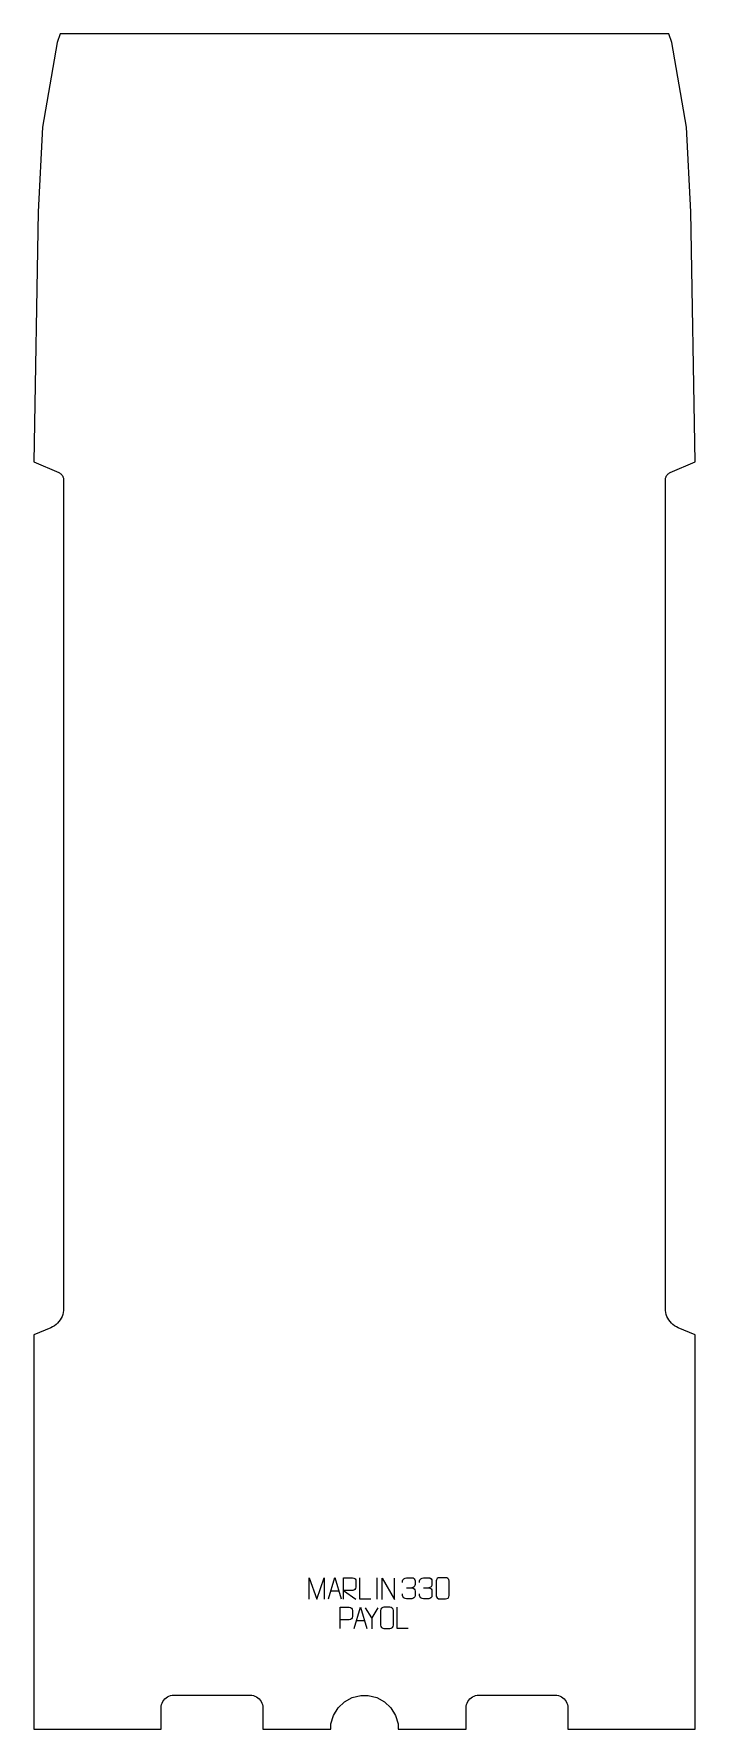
# Model space of a CAD drawing. Header units: millimetres. Extents: x -390 to 390, y -1245 to 755.
import ezdxf

# ---------------------------------------------------------------- set-up
doc = ezdxf.new("R2010")
doc.units = ezdxf.units.MM
doc.header["$MEASUREMENT"] = 0
doc.layers.add('layer 1', color=7, linetype='Continuous')

msp = doc.modelspace()

# ---------------------------------------------------------------- linework, layer by layer
at = {"layer": 'layer 1', "color": 242, "lineweight": 9}
msp.add_open_spline([(389.9996, -780.0004), (389.9996, -780.0004), (389.9996, -1244.9995), (389.9996, -1244.9995), (389.9996, -1244.9995), (389.9996, -1244.9995), (240.0003, -1244.9995), (240.0003, -1244.9995), (240.0003, -1244.9995), (240.0003, -1244.9995), (240.0003, -1220.0001), (240.0003, -1220.0001), (240.0003, -1220.0001), (240.0003, -1220.0001), (239.8714, -1218.0421), (239.8714, -1218.0421), (239.8714, -1218.0421), (239.8714, -1218.0421), (239.4885, -1216.1181), (239.4885, -1216.1181), (239.4885, -1216.1181), (239.4885, -1216.1181), (238.8588, -1214.2599), (238.8588, -1214.2599), (238.8588, -1214.2599), (238.8588, -1214.2599), (237.9902, -1212.5001), (237.9902, -1212.5001), (237.9902, -1212.5001), (237.9902, -1212.5001), (236.9001, -1210.8686), (236.9001, -1210.8686), (236.9001, -1210.8686), (236.9001, -1210.8686), (235.6066, -1209.393), (235.6066, -1209.393), (235.6066, -1209.393), (235.6066, -1209.393), (234.131, -1208.0998), (234.131, -1208.0998), (234.131, -1208.0998), (234.131, -1208.0998), (232.5005, -1207.0094), (232.5005, -1207.0094), (232.5005, -1207.0094), (232.5005, -1207.0094), (230.74, -1206.1418), (230.74, -1206.1418), (230.74, -1206.1418), (230.74, -1206.1418), (228.8825, -1205.5113), (228.8825, -1205.5113), (228.8825, -1205.5113), (228.8825, -1205.5113), (226.9575, -1205.1284), (226.9575, -1205.1284), (226.9575, -1205.1284), (226.9575, -1205.1284), (224.9998, -1205.0003), (224.9998, -1205.0003), (224.9998, -1205.0003), (224.9998, -1205.0003), (135.0003, -1205.0003), (135.0003, -1205.0003), (135.0003, -1205.0003), (135.0003, -1205.0003), (133.0426, -1205.1284), (133.0426, -1205.1284), (133.0426, -1205.1284), (133.0426, -1205.1284), (131.1177, -1205.5113), (131.1177, -1205.5113), (131.1177, -1205.5113), (131.1177, -1205.5113), (129.2601, -1206.1418), (129.2601, -1206.1418), (129.2601, -1206.1418), (129.2601, -1206.1418), (127.5006, -1207.0094), (127.5006, -1207.0094), (127.5006, -1207.0094), (127.5006, -1207.0094), (125.8682, -1208.0998), (125.8682, -1208.0998), (125.8682, -1208.0998), (125.8682, -1208.0998), (124.3935, -1209.393), (124.3935, -1209.393), (124.3935, -1209.393), (124.3935, -1209.393), (123.1, -1210.8686), (123.1, -1210.8686), (123.1, -1210.8686), (123.1, -1210.8686), (122.0099, -1212.5001), (122.0099, -1212.5001), (122.0099, -1212.5001), (122.0099, -1212.5001), (121.1423, -1214.2599), (121.1423, -1214.2599), (121.1423, -1214.2599), (121.1423, -1214.2599), (120.5106, -1216.1181), (120.5106, -1216.1181), (120.5106, -1216.1181), (120.5106, -1216.1181), (120.1287, -1218.0421), (120.1287, -1218.0421), (120.1287, -1218.0421), (120.1287, -1218.0421), (119.9996, -1220.0001), (119.9996, -1220.0001), (119.9996, -1220.0001), (119.9996, -1220.0001), (119.9996, -1244.9995), (119.9996, -1244.9995), (119.9996, -1244.9995), (119.9996, -1244.9995), (39.6655, -1244.9995), (39.6655, -1244.9995), (39.6655, -1244.9995), (39.6655, -1244.9995), (39.5431, -1238.9735), (39.5431, -1238.9735), (39.5431, -1238.9735), (39.5431, -1238.9735), (36.6359, -1228.9443), (36.6359, -1228.9443), (36.6359, -1228.9443), (36.6359, -1228.9443), (31.2322, -1220.0094), (31.2322, -1220.0094), (31.2322, -1220.0094), (31.2322, -1220.0094), (23.7002, -1212.7776), (23.7002, -1212.7776), (23.7002, -1212.7776), (23.7002, -1212.7776), (14.5528, -1207.7412), (14.5528, -1207.7412), (14.5528, -1207.7412), (14.5528, -1207.7412), (4.4139, -1205.2439), (4.4139, -1205.2439), (4.4139, -1205.2439), (4.4139, -1205.2439), (0, -1205.3342), (0, -1205.3342), (0, -1205.3342), (0, -1205.3342), (-4.4139, -1205.2439), (-4.4139, -1205.2439), (-4.4139, -1205.2439), (-4.4139, -1205.2439), (-14.5528, -1207.7412), (-14.5528, -1207.7412), (-14.5528, -1207.7412), (-14.5528, -1207.7412), (-23.7002, -1212.7776), (-23.7002, -1212.7776), (-23.7002, -1212.7776), (-23.7002, -1212.7776), (-31.2322, -1220.0094), (-31.2322, -1220.0094), (-31.2322, -1220.0094), (-31.2322, -1220.0094), (-36.6359, -1228.9443), (-36.6359, -1228.9443), (-36.6359, -1228.9443), (-36.6359, -1228.9443), (-39.5431, -1238.9735), (-39.5431, -1238.9735), (-39.5431, -1238.9735), (-39.5431, -1238.9735), (-39.6655, -1244.9995), (-39.6655, -1244.9995), (-39.6655, -1244.9995), (-39.6655, -1244.9995), (-119.9996, -1244.9995), (-119.9996, -1244.9995), (-119.9996, -1244.9995), (-119.9996, -1244.9995), (-119.9996, -1220.0001), (-119.9996, -1220.0001), (-119.9996, -1220.0001), (-119.9996, -1220.0001), (-120.1287, -1218.0421), (-120.1287, -1218.0421), (-120.1287, -1218.0421), (-120.1287, -1218.0421), (-120.5106, -1216.1181), (-120.5106, -1216.1181), (-120.5106, -1216.1181), (-120.5106, -1216.1181), (-121.1423, -1214.2599), (-121.1423, -1214.2599), (-121.1423, -1214.2599), (-121.1423, -1214.2599), (-122.0099, -1212.5001), (-122.0099, -1212.5001), (-122.0099, -1212.5001), (-122.0099, -1212.5001), (-123.1, -1210.8686), (-123.1, -1210.8686), (-123.1, -1210.8686), (-123.1, -1210.8686), (-124.3935, -1209.393), (-124.3935, -1209.393), (-124.3935, -1209.393), (-124.3935, -1209.393), (-125.8682, -1208.0998), (-125.8682, -1208.0998), (-125.8682, -1208.0998), (-125.8682, -1208.0998), (-127.5006, -1207.0094), (-127.5006, -1207.0094), (-127.5006, -1207.0094), (-127.5006, -1207.0094), (-129.2601, -1206.1418), (-129.2601, -1206.1418), (-129.2601, -1206.1418), (-129.2601, -1206.1418), (-131.1177, -1205.5113), (-131.1177, -1205.5113), (-131.1177, -1205.5113), (-131.1177, -1205.5113), (-133.0426, -1205.1284), (-133.0426, -1205.1284), (-133.0426, -1205.1284), (-133.0426, -1205.1284), (-135.0003, -1205.0003), (-135.0003, -1205.0003), (-135.0003, -1205.0003), (-135.0003, -1205.0003), (-145.0003, -1205.0003), (-145.0003, -1205.0003), (-145.0003, -1205.0003), (-145.0003, -1205.0003), (-224.9998, -1205.0003), (-224.9998, -1205.0003), (-224.9998, -1205.0003), (-224.9998, -1205.0003), (-226.9575, -1205.1284), (-226.9575, -1205.1284), (-226.9575, -1205.1284), (-226.9575, -1205.1284), (-228.8825, -1205.5113), (-228.8825, -1205.5113), (-228.8825, -1205.5113), (-228.8825, -1205.5113), (-230.74, -1206.1418), (-230.74, -1206.1418), (-230.74, -1206.1418), (-230.74, -1206.1418), (-232.5005, -1207.0094), (-232.5005, -1207.0094), (-232.5005, -1207.0094), (-232.5005, -1207.0094), (-234.131, -1208.0998), (-234.131, -1208.0998), (-234.131, -1208.0998), (-234.131, -1208.0998), (-235.6066, -1209.393), (-235.6066, -1209.393), (-235.6066, -1209.393), (-235.6066, -1209.393), (-236.9001, -1210.8686), (-236.9001, -1210.8686), (-236.9001, -1210.8686), (-236.9001, -1210.8686), (-237.9902, -1212.5001), (-237.9902, -1212.5001), (-237.9902, -1212.5001), (-237.9902, -1212.5001), (-238.8588, -1214.2599), (-238.8588, -1214.2599), (-238.8588, -1214.2599), (-238.8588, -1214.2599), (-239.4885, -1216.1181), (-239.4885, -1216.1181), (-239.4885, -1216.1181), (-239.4885, -1216.1181), (-239.8714, -1218.0421), (-239.8714, -1218.0421), (-239.8714, -1218.0421), (-239.8714, -1218.0421), (-240.0003, -1220.0001), (-240.0003, -1220.0001), (-240.0003, -1220.0001), (-240.0003, -1220.0001), (-240.0003, -1244.9995), (-240.0003, -1244.9995), (-240.0003, -1244.9995), (-240.0003, -1244.9995), (-389.9996, -1244.9995), (-389.9996, -1244.9995), (-389.9996, -1244.9995), (-389.9996, -1244.9995), (-389.9996, -780.0004), (-389.9996, -780.0004), (-389.9996, -780.0004), (-389.9996, -780.0004), (-370.0699, -771.4584), (-370.0699, -771.4584), (-370.0699, -771.4584), (-370.0699, -771.4584), (-367.8988, -770.401), (-367.8988, -770.401), (-367.8988, -770.401), (-367.8988, -770.401), (-365.8414, -769.1372), (-365.8414, -769.1372), (-365.8414, -769.1372), (-365.8414, -769.1372), (-363.9158, -767.6802), (-363.9158, -767.6802), (-363.9158, -767.6802), (-363.9158, -767.6802), (-362.14, -766.0428), (-362.14, -766.0428), (-362.14, -766.0428), (-362.14, -766.0428), (-360.5322, -764.2409), (-360.5322, -764.2409), (-360.5322, -764.2409), (-360.5322, -764.2409), (-359.1063, -762.2925), (-359.1063, -762.2925), (-359.1063, -762.2925), (-359.1063, -762.2925), (-357.8761, -760.2141), (-357.8761, -760.2141), (-357.8761, -760.2141), (-357.8761, -760.2141), (-356.8544, -758.026), (-356.8544, -758.026), (-356.8544, -758.026), (-356.8544, -758.026), (-356.0491, -755.7495), (-356.0491, -755.7495), (-356.0491, -755.7495), (-356.0491, -755.7495), (-355.4681, -753.4056), (-355.4681, -753.4056), (-355.4681, -753.4056), (-355.4681, -753.4056), (-355.1173, -751.016), (-355.1173, -751.016), (-355.1173, -751.016), (-355.1173, -751.016), (-355.0002, -748.6047), (-355.0002, -748.6047), (-355.0002, -748.6047), (-355.0002, -748.6047), (-355.0002, 228.9115), (-355.0002, 228.9115), (-355.0002, 228.9115), (-355.0002, 228.9115), (-355.0432, 229.8071), (-355.0432, 229.8071), (-355.0432, 229.8071), (-355.0432, 229.8071), (-355.1739, 230.6947), (-355.1739, 230.6947), (-355.1739, 230.6947), (-355.1739, 230.6947), (-355.3897, 231.5649), (-355.3897, 231.5649), (-355.3897, 231.5649), (-355.3897, 231.5649), (-355.6882, 232.4098), (-355.6882, 232.4098), (-355.6882, 232.4098), (-355.6882, 232.4098), (-356.0685, 233.2227), (-356.0685, 233.2227), (-356.0685, 233.2227), (-356.0685, 233.2227), (-356.5245, 233.9939), (-356.5245, 233.9939), (-356.5245, 233.9939), (-356.5245, 233.9939), (-357.0542, 234.7184), (-357.0542, 234.7184), (-357.0542, 234.7184), (-357.0542, 234.7184), (-357.651, 235.3869), (-357.651, 235.3869), (-357.651, 235.3869), (-357.651, 235.3869), (-358.3104, 235.9949), (-358.3104, 235.9949), (-358.3104, 235.9949), (-358.3104, 235.9949), (-359.0255, 236.5362), (-359.0255, 236.5362), (-359.0255, 236.5362), (-359.0255, 236.5362), (-359.7901, 237.0049), (-359.7901, 237.0049), (-359.7901, 237.0049), (-359.7901, 237.0049), (-360.5962, 237.3979), (-360.5962, 237.3979), (-360.5962, 237.3979), (-360.5962, 237.3979), (-389.9996, 249.9996), (-389.9996, 249.9996), (-389.9996, 249.9996), (-389.9996, 249.9996), (-384.9996, 545), (-384.9996, 545), (-384.9996, 545), (-384.9996, 545), (-379.9998, 645.0001), (-379.9998, 645.0001), (-379.9998, 645.0001), (-379.9998, 645.0001), (-362.5001, 745.0001), (-362.5001, 745.0001), (-362.5001, 745.0001), (-362.5001, 745.0001), (-358.9655, 755), (-358.9655, 755), (-358.9655, 755), (-358.9655, 755), (358.9655, 755), (358.9655, 755), (358.9655, 755), (358.9655, 755), (362.5001, 745.0001), (362.5001, 745.0001), (362.5001, 745.0001), (362.5001, 745.0001), (379.9998, 645.0001), (379.9998, 645.0001), (379.9998, 645.0001), (379.9998, 645.0001), (384.9996, 545), (384.9996, 545), (384.9996, 545), (384.9996, 545), (389.9996, 249.9996), (389.9996, 249.9996), (389.9996, 249.9996), (389.9996, 249.9996), (360.5962, 237.3979), (360.5962, 237.3979), (360.5962, 237.3979), (360.5962, 237.3979), (359.7901, 237.0049), (359.7901, 237.0049), (359.7901, 237.0049), (359.7901, 237.0049), (359.0255, 236.5362), (359.0255, 236.5362), (359.0255, 236.5362), (359.0255, 236.5362), (358.3104, 235.9949), (358.3104, 235.9949), (358.3104, 235.9949), (358.3104, 235.9949), (357.651, 235.3869), (357.651, 235.3869), (357.651, 235.3869), (357.651, 235.3869), (357.0542, 234.7184), (357.0542, 234.7184), (357.0542, 234.7184), (357.0542, 234.7184), (356.5245, 233.9939), (356.5245, 233.9939), (356.5245, 233.9939), (356.5245, 233.9939), (356.0685, 233.2227), (356.0685, 233.2227), (356.0685, 233.2227), (356.0685, 233.2227), (355.6882, 232.4098), (355.6882, 232.4098), (355.6882, 232.4098), (355.6882, 232.4098), (355.3897, 231.5649), (355.3897, 231.5649), (355.3897, 231.5649), (355.3897, 231.5649), (355.1739, 230.6947), (355.1739, 230.6947), (355.1739, 230.6947), (355.1739, 230.6947), (355.0432, 229.8071), (355.0432, 229.8071), (355.0432, 229.8071), (355.0432, 229.8071), (355.0002, 228.9115), (355.0002, 228.9115), (355.0002, 228.9115), (355.0002, 228.9115), (355.0002, -748.6047), (355.0002, -748.6047), (355.0002, -748.6047), (355.0002, -748.6047), (355.1173, -751.016), (355.1173, -751.016), (355.1173, -751.016), (355.1173, -751.016), (355.4681, -753.4056), (355.4681, -753.4056), (355.4681, -753.4056), (355.4681, -753.4056), (356.0491, -755.7495), (356.0491, -755.7495), (356.0491, -755.7495), (356.0491, -755.7495), (356.8544, -758.026), (356.8544, -758.026), (356.8544, -758.026), (356.8544, -758.026), (357.8761, -760.2141), (357.8761, -760.2141), (357.8761, -760.2141), (357.8761, -760.2141), (359.1063, -762.2925), (359.1063, -762.2925), (359.1063, -762.2925), (359.1063, -762.2925), (360.5322, -764.2409), (360.5322, -764.2409), (360.5322, -764.2409), (360.5322, -764.2409), (362.14, -766.0428), (362.14, -766.0428), (362.14, -766.0428), (362.14, -766.0428), (363.9158, -767.6802), (363.9158, -767.6802), (363.9158, -767.6802), (363.9158, -767.6802), (365.8414, -769.1372), (365.8414, -769.1372), (365.8414, -769.1372), (365.8414, -769.1372), (367.8988, -770.401), (367.8988, -770.401), (367.8988, -770.401), (367.8988, -770.401), (370.0699, -771.4584), (370.0699, -771.4584), (370.0699, -771.4584), (370.0699, -771.4584), (389.9996, -780.0004), (389.9996, -780.0004)], degree=3, knots=[0, 0, 0, 0, 0.007194245, 0.007194245, 0.007194245, 0.007194245, 0.014388489, 0.014388489, 0.014388489, 0.014388489, 0.021582734, 0.021582734, 0.021582734, 0.021582734, 0.028776978, 0.028776978, 0.028776978, 0.028776978, 0.035971223, 0.035971223, 0.035971223, 0.035971223, 0.043165468, 0.043165468, 0.043165468, 0.043165468, 0.050359712, 0.050359712, 0.050359712, 0.050359712, 0.057553957, 0.057553957, 0.057553957, 0.057553957, 0.064748201, 0.064748201, 0.064748201, 0.064748201, 0.071942446, 0.071942446, 0.071942446, 0.071942446, 0.079136691, 0.079136691, 0.079136691, 0.079136691, 0.086330935, 0.086330935, 0.086330935, 0.086330935, 0.09352518, 0.09352518, 0.09352518, 0.09352518, 0.100719424, 0.100719424, 0.100719424, 0.100719424, 0.107913669, 0.107913669, 0.107913669, 0.107913669, 0.115107914, 0.115107914, 0.115107914, 0.115107914, 0.122302158, 0.122302158, 0.122302158, 0.122302158, 0.129496403, 0.129496403, 0.129496403, 0.129496403, 0.136690647, 0.136690647, 0.136690647, 0.136690647, 0.143884892, 0.143884892, 0.143884892, 0.143884892, 0.151079137, 0.151079137, 0.151079137, 0.151079137, 0.158273381, 0.158273381, 0.158273381, 0.158273381, 0.165467626, 0.165467626, 0.165467626, 0.165467626, 0.172661871, 0.172661871, 0.172661871, 0.172661871, 0.179856115, 0.179856115, 0.179856115, 0.179856115, 0.18705036, 0.18705036, 0.18705036, 0.18705036, 0.194244604, 0.194244604, 0.194244604, 0.194244604, 0.201438849, 0.201438849, 0.201438849, 0.201438849, 0.208633094, 0.208633094, 0.208633094, 0.208633094, 0.215827338, 0.215827338, 0.215827338, 0.215827338, 0.223021583, 0.223021583, 0.223021583, 0.223021583, 0.230215827, 0.230215827, 0.230215827, 0.230215827, 0.237410072, 0.237410072, 0.237410072, 0.237410072, 0.244604317, 0.244604317, 0.244604317, 0.244604317, 0.251798561, 0.251798561, 0.251798561, 0.251798561, 0.258992806, 0.258992806, 0.258992806, 0.258992806, 0.26618705, 0.26618705, 0.26618705, 0.26618705, 0.273381295, 0.273381295, 0.273381295, 0.273381295, 0.28057554, 0.28057554, 0.28057554, 0.28057554, 0.287769784, 0.287769784, 0.287769784, 0.287769784, 0.294964029, 0.294964029, 0.294964029, 0.294964029, 0.302158273, 0.302158273, 0.302158273, 0.302158273, 0.309352518, 0.309352518, 0.309352518, 0.309352518, 0.316546763, 0.316546763, 0.316546763, 0.316546763, 0.323741007, 0.323741007, 0.323741007, 0.323741007, 0.330935252, 0.330935252, 0.330935252, 0.330935252, 0.338129496, 0.338129496, 0.338129496, 0.338129496, 0.345323741, 0.345323741, 0.345323741, 0.345323741, 0.352517986, 0.352517986, 0.352517986, 0.352517986, 0.35971223, 0.35971223, 0.35971223, 0.35971223, 0.366906475, 0.366906475, 0.366906475, 0.366906475, 0.374100719, 0.374100719, 0.374100719, 0.374100719, 0.381294964, 0.381294964, 0.381294964, 0.381294964, 0.388489209, 0.388489209, 0.388489209, 0.388489209, 0.395683453, 0.395683453, 0.395683453, 0.395683453, 0.402877698, 0.402877698, 0.402877698, 0.402877698, 0.410071942, 0.410071942, 0.410071942, 0.410071942, 0.417266187, 0.417266187, 0.417266187, 0.417266187, 0.424460432, 0.424460432, 0.424460432, 0.424460432, 0.431654676, 0.431654676, 0.431654676, 0.431654676, 0.438848921, 0.438848921, 0.438848921, 0.438848921, 0.446043165, 0.446043165, 0.446043165, 0.446043165, 0.45323741, 0.45323741, 0.45323741, 0.45323741, 0.460431655, 0.460431655, 0.460431655, 0.460431655, 0.467625899, 0.467625899, 0.467625899, 0.467625899, 0.474820144, 0.474820144, 0.474820144, 0.474820144, 0.482014388, 0.482014388, 0.482014388, 0.482014388, 0.489208633, 0.489208633, 0.489208633, 0.489208633, 0.496402878, 0.496402878, 0.496402878, 0.496402878, 0.503597122, 0.503597122, 0.503597122, 0.503597122, 0.510791367, 0.510791367, 0.510791367, 0.510791367, 0.517985612, 0.517985612, 0.517985612, 0.517985612, 0.525179856, 0.525179856, 0.525179856, 0.525179856, 0.532374101, 0.532374101, 0.532374101, 0.532374101, 0.539568345, 0.539568345, 0.539568345, 0.539568345, 0.54676259, 0.54676259, 0.54676259, 0.54676259, 0.553956835, 0.553956835, 0.553956835, 0.553956835, 0.561151079, 0.561151079, 0.561151079, 0.561151079, 0.568345324, 0.568345324, 0.568345324, 0.568345324, 0.575539568, 0.575539568, 0.575539568, 0.575539568, 0.582733813, 0.582733813, 0.582733813, 0.582733813, 0.589928058, 0.589928058, 0.589928058, 0.589928058, 0.597122302, 0.597122302, 0.597122302, 0.597122302, 0.604316547, 0.604316547, 0.604316547, 0.604316547, 0.611510791, 0.611510791, 0.611510791, 0.611510791, 0.618705036, 0.618705036, 0.618705036, 0.618705036, 0.625899281, 0.625899281, 0.625899281, 0.625899281, 0.633093525, 0.633093525, 0.633093525, 0.633093525, 0.64028777, 0.64028777, 0.64028777, 0.64028777, 0.647482014, 0.647482014, 0.647482014, 0.647482014, 0.654676259, 0.654676259, 0.654676259, 0.654676259, 0.661870504, 0.661870504, 0.661870504, 0.661870504, 0.669064748, 0.669064748, 0.669064748, 0.669064748, 0.676258993, 0.676258993, 0.676258993, 0.676258993, 0.683453237, 0.683453237, 0.683453237, 0.683453237, 0.690647482, 0.690647482, 0.690647482, 0.690647482, 0.697841727, 0.697841727, 0.697841727, 0.697841727, 0.705035971, 0.705035971, 0.705035971, 0.705035971, 0.712230216, 0.712230216, 0.712230216, 0.712230216, 0.71942446, 0.71942446, 0.71942446, 0.71942446, 0.726618705, 0.726618705, 0.726618705, 0.726618705, 0.73381295, 0.73381295, 0.73381295, 0.73381295, 0.741007194, 0.741007194, 0.741007194, 0.741007194, 0.748201439, 0.748201439, 0.748201439, 0.748201439, 0.755395683, 0.755395683, 0.755395683, 0.755395683, 0.762589928, 0.762589928, 0.762589928, 0.762589928, 0.769784173, 0.769784173, 0.769784173, 0.769784173, 0.776978417, 0.776978417, 0.776978417, 0.776978417, 0.784172662, 0.784172662, 0.784172662, 0.784172662, 0.791366906, 0.791366906, 0.791366906, 0.791366906, 0.798561151, 0.798561151, 0.798561151, 0.798561151, 0.805755396, 0.805755396, 0.805755396, 0.805755396, 0.81294964, 0.81294964, 0.81294964, 0.81294964, 0.820143885, 0.820143885, 0.820143885, 0.820143885, 0.827338129, 0.827338129, 0.827338129, 0.827338129, 0.834532374, 0.834532374, 0.834532374, 0.834532374, 0.841726619, 0.841726619, 0.841726619, 0.841726619, 0.848920863, 0.848920863, 0.848920863, 0.848920863, 0.856115108, 0.856115108, 0.856115108, 0.856115108, 0.863309353, 0.863309353, 0.863309353, 0.863309353, 0.870503597, 0.870503597, 0.870503597, 0.870503597, 0.877697842, 0.877697842, 0.877697842, 0.877697842, 0.884892086, 0.884892086, 0.884892086, 0.884892086, 0.892086331, 0.892086331, 0.892086331, 0.892086331, 0.899280576, 0.899280576, 0.899280576, 0.899280576, 0.90647482, 0.90647482, 0.90647482, 0.90647482, 0.913669065, 0.913669065, 0.913669065, 0.913669065, 0.920863309, 0.920863309, 0.920863309, 0.920863309, 0.928057554, 0.928057554, 0.928057554, 0.928057554, 0.935251799, 0.935251799, 0.935251799, 0.935251799, 0.942446043, 0.942446043, 0.942446043, 0.942446043, 0.949640288, 0.949640288, 0.949640288, 0.949640288, 0.956834532, 0.956834532, 0.956834532, 0.956834532, 0.964028777, 0.964028777, 0.964028777, 0.964028777, 0.971223022, 0.971223022, 0.971223022, 0.971223022, 0.978417266, 0.978417266, 0.978417266, 0.978417266, 0.985611511, 0.985611511, 0.985611511, 0.985611511, 1, 1, 1, 1], dxfattribs=at)
at = {"layer": 'layer 1', "color": 250, "lineweight": 9}
for points, knots in [([(-65.1431, -1091.6098), (-65.1431, -1091.6098), (-65.1431, -1066.6519), (-65.1431, -1066.6519), (-65.1431, -1066.6519), (-65.1431, -1066.6519), (-56.218, -1091.6098), (-56.218, -1091.6098), (-56.218, -1091.6098), (-56.218, -1091.6098), (-47.4581, -1066.6524), (-47.4581, -1066.6524), (-47.4581, -1066.6524), (-47.4581, -1066.6524), (-47.4581, -1091.6098), (-47.4581, -1091.6098)], [0, 0, 0, 0, 0.2, 0.2, 0.2, 0.2, 0.4, 0.4, 0.4, 0.4, 0.6, 0.6, 0.6, 0.6, 1, 1, 1, 1]), ([(-42.4928, -1091.1349), (-42.4928, -1091.1349), (-35.1218, -1066.1814), (-35.1218, -1066.1814), (-35.1218, -1066.1814), (-35.1218, -1066.1814), (-27.5519, -1091.1349), (-27.5519, -1091.1349)], [0, 0, 0, 0, 0.333333333, 0.333333333, 0.333333333, 0.333333333, 1, 1, 1, 1]), ([(-24.7901, -1091.6078), (-24.7901, -1091.6078), (-24.7901, -1066.6543), (-24.7901, -1066.6543), (-24.7901, -1066.6543), (-21.1953, -1066.6543), (-17.5998, -1066.6543), (-14.0046, -1066.6543), (-14.0046, -1066.6543), (-11.6793, -1066.692), (-10.122, -1068.182), (-10.1261, -1070.5484), (-10.1261, -1070.5484), (-10.1265, -1072.5839), (-10.1265, -1075.6433), (-10.1261, -1077.6793), (-10.1261, -1077.6793), (-10.1326, -1079.5548), (-11.9449, -1081.4966), (-13.9544, -1081.5157), (-13.9544, -1081.5157), (-13.9544, -1081.5157), (-24.7901, -1081.5157), (-24.7901, -1081.5157), (-24.7901, -1081.5157), (-24.7901, -1081.5157), (-10.1354, -1091.6078), (-10.1354, -1091.6078)], [0, 0, 0, 0, 0.125, 0.125, 0.125, 0.125, 0.25, 0.25, 0.25, 0.25, 0.375, 0.375, 0.375, 0.375, 0.5, 0.5, 0.5, 0.5, 0.625, 0.625, 0.625, 0.625, 0.75, 0.75, 0.75, 0.75, 1, 1, 1, 1]), ([(7.4911, -1091.6079), (7.4911, -1091.6079), (-5.458, -1091.6079), (-5.458, -1091.6079), (-5.458, -1091.6079), (-5.458, -1091.6079), (-5.458, -1066.6543), (-5.458, -1066.6543)], [0, 0, 0, 0, 0.333333333, 0.333333333, 0.333333333, 0.333333333, 1, 1, 1, 1]), ([(20.7669, -1091.9985), (20.7669, -1091.9985), (20.7669, -1067.045), (20.7669, -1067.045), (20.7669, -1067.045), (20.7669, -1067.045), (35.4217, -1091.9985), (35.4217, -1091.9985), (35.4217, -1091.9985), (35.4217, -1091.9985), (35.4217, -1067.045), (35.4217, -1067.045)], [0, 0, 0, 0, 0.25, 0.25, 0.25, 0.25, 0.5, 0.5, 0.5, 0.5, 1, 1, 1, 1]), ([(44.8437, -1072.0995), (44.8437, -1072.0995), (44.8437, -1070.2423), (44.8437, -1070.2423), (44.8437, -1070.2423), (44.8294, -1068.5004), (47.4939, -1066.3823), (49.553, -1066.405), (49.553, -1066.405), (51.6171, -1066.405), (53.6811, -1066.405), (55.7448, -1066.405), (55.7448, -1066.405), (57.9393, -1066.3962), (59.5376, -1068.243), (59.582, -1070.1551), (59.582, -1070.1551), (59.5816, -1071.5902), (59.5816, -1073.0253), (59.582, -1074.4608), (59.582, -1074.4608), (59.5334, -1076.1143), (57.9308, -1078.3443), (55.7325, -1078.3343), (55.7325, -1078.3343), (57.9362, -1078.3455), (59.5442, -1080.1487), (59.5982, -1082.2082), (59.5982, -1082.2082), (59.5978, -1083.9929), (59.5978, -1085.7776), (59.5982, -1087.5627), (59.5982, -1087.5627), (59.6083, -1089.6241), (57.5534, -1091.3872), (55.7325, -1091.3791), (55.7325, -1091.3791), (53.6672, -1091.3788), (51.602, -1091.3788), (49.5364, -1091.3791), (49.5364, -1091.3791), (47.3678, -1091.3676), (44.8368, -1088.9674), (44.8182, -1087.5056), (44.8182, -1087.5056), (44.8182, -1087.5056), (44.8182, -1085.597), (44.8182, -1085.597)], [0, 0, 0, 0, 0.076923077, 0.076923077, 0.076923077, 0.076923077, 0.153846154, 0.153846154, 0.153846154, 0.153846154, 0.230769231, 0.230769231, 0.230769231, 0.230769231, 0.307692308, 0.307692308, 0.307692308, 0.307692308, 0.384615385, 0.384615385, 0.384615385, 0.384615385, 0.461538462, 0.461538462, 0.461538462, 0.461538462, 0.538461538, 0.538461538, 0.538461538, 0.538461538, 0.615384615, 0.615384615, 0.615384615, 0.615384615, 0.692307692, 0.692307692, 0.692307692, 0.692307692, 0.769230769, 0.769230769, 0.769230769, 0.769230769, 0.846153846, 0.846153846, 0.846153846, 0.846153846, 1, 1, 1, 1]), ([(64.8437, -1072.0995), (64.8437, -1072.0995), (64.8437, -1070.2423), (64.8437, -1070.2423), (64.8437, -1070.2423), (64.8294, -1068.5004), (67.4939, -1066.3823), (69.553, -1066.405), (69.553, -1066.405), (71.6171, -1066.405), (73.6811, -1066.405), (75.7448, -1066.405), (75.7448, -1066.405), (77.9393, -1066.3962), (79.5376, -1068.243), (79.582, -1070.1551), (79.582, -1070.1551), (79.5816, -1071.5902), (79.5816, -1073.0253), (79.582, -1074.4608), (79.582, -1074.4608), (79.5334, -1076.1143), (77.9308, -1078.3443), (75.7325, -1078.3343), (75.7325, -1078.3343), (77.9362, -1078.3455), (79.5442, -1080.1487), (79.5982, -1082.2082), (79.5982, -1082.2082), (79.5978, -1083.9929), (79.5978, -1085.7776), (79.5982, -1087.5627), (79.5982, -1087.5627), (79.6083, -1089.6241), (77.5534, -1091.3872), (75.7325, -1091.3791), (75.7325, -1091.3791), (73.6672, -1091.3788), (71.602, -1091.3788), (69.5364, -1091.3791), (69.5364, -1091.3791), (67.3678, -1091.3676), (64.8368, -1088.9674), (64.8182, -1087.5056), (64.8182, -1087.5056), (64.8182, -1087.5056), (64.8182, -1085.597), (64.8182, -1085.597)], [0, 0, 0, 0, 0.076923077, 0.076923077, 0.076923077, 0.076923077, 0.153846154, 0.153846154, 0.153846154, 0.153846154, 0.230769231, 0.230769231, 0.230769231, 0.230769231, 0.307692308, 0.307692308, 0.307692308, 0.307692308, 0.384615385, 0.384615385, 0.384615385, 0.384615385, 0.461538462, 0.461538462, 0.461538462, 0.461538462, 0.538461538, 0.538461538, 0.538461538, 0.538461538, 0.615384615, 0.615384615, 0.615384615, 0.615384615, 0.692307692, 0.692307692, 0.692307692, 0.692307692, 0.769230769, 0.769230769, 0.769230769, 0.769230769, 0.846153846, 0.846153846, 0.846153846, 0.846153846, 1, 1, 1, 1]), ([(88.6276, -1066.3927), (90.9937, -1066.3927), (93.3602, -1066.3927), (95.7267, -1066.3927), (95.7267, -1066.3927), (97.7072, -1066.3571), (99.7332, -1067.8514), (99.7603, -1070.2935), (99.7603, -1070.2935), (99.7599, -1076.0509), (99.7599, -1081.8087), (99.7603, -1087.5669), (99.7603, -1087.5669), (99.6182, -1089.8945), (97.9118, -1091.3768), (95.7267, -1091.3876), (95.7267, -1091.3876), (93.3543, -1091.3872), (90.9819, -1091.3872), (88.6099, -1091.3876), (88.6099, -1091.3876), (86.6514, -1091.4932), (84.645, -1089.6053), (84.6564, -1087.5843), (84.6564, -1087.5843), (84.6568, -1081.8037), (84.6568, -1076.0234), (84.6564, -1070.2436), (84.6564, -1070.2436), (84.6607, -1068.1016), (86.4378, -1066.3791), (88.6276, -1066.3927)], [0, 0, 0, 0, 0.111111111, 0.111111111, 0.111111111, 0.111111111, 0.222222222, 0.222222222, 0.222222222, 0.222222222, 0.333333333, 0.333333333, 0.333333333, 0.333333333, 0.444444444, 0.444444444, 0.444444444, 0.444444444, 0.555555556, 0.555555556, 0.555555556, 0.555555556, 0.666666667, 0.666666667, 0.666666667, 0.666666667, 0.777777778, 0.777777778, 0.777777778, 0.777777778, 1, 1, 1, 1]), ([(-28.7715, -1126.18), (-28.7715, -1126.18), (-28.7715, -1101.2264), (-28.7715, -1101.2264), (-28.7715, -1101.2264), (-25.1765, -1101.2264), (-21.5812, -1101.2264), (-17.9858, -1101.2264), (-17.9858, -1101.2264), (-15.6606, -1101.2643), (-14.1032, -1102.7544), (-14.1074, -1105.1205), (-14.1074, -1105.1205), (-14.1078, -1107.1562), (-14.1078, -1110.2155), (-14.1074, -1112.2515), (-14.1074, -1112.2515), (-14.1139, -1114.1269), (-15.9261, -1116.0688), (-17.9357, -1116.0879), (-17.9357, -1116.0879), (-17.9357, -1116.0879), (-28.7715, -1116.0879), (-28.7715, -1116.0879)], [0, 0, 0, 0, 0.142857143, 0.142857143, 0.142857143, 0.142857143, 0.285714286, 0.285714286, 0.285714286, 0.285714286, 0.428571429, 0.428571429, 0.428571429, 0.428571429, 0.571428571, 0.571428571, 0.571428571, 0.571428571, 0.714285714, 0.714285714, 0.714285714, 0.714285714, 1, 1, 1, 1]), ([(-12.1343, -1126.1799), (-12.1343, -1126.1799), (-4.7633, -1101.2264), (-4.7633, -1101.2264), (-4.7633, -1101.2264), (-4.7633, -1101.2264), (2.8066, -1126.1799), (2.8066, -1126.1799)], [0, 0, 0, 0, 0.333333333, 0.333333333, 0.333333333, 0.333333333, 1, 1, 1, 1]), ([(15.883, -1101.8045), (15.883, -1101.8045), (8.5606, -1113.7032), (8.5606, -1113.7032), (8.5606, -1113.7032), (8.5606, -1113.7032), (8.5613, -1126.7581), (8.5613, -1126.7581)], [0, 0, 0, 0, 0.333333333, 0.333333333, 0.333333333, 0.333333333, 1, 1, 1, 1]), ([(22.9799, -1101.2039), (25.346, -1101.2039), (27.7125, -1101.2039), (30.079, -1101.2039), (30.079, -1101.2039), (32.0595, -1101.1683), (34.0855, -1102.6626), (34.1126, -1105.1047), (34.1126, -1105.1047), (34.1122, -1110.8621), (34.1122, -1116.6199), (34.1126, -1122.3781), (34.1126, -1122.3781), (33.9705, -1124.7057), (32.2641, -1126.188), (30.079, -1126.1988), (30.079, -1126.1988), (27.7066, -1126.1984), (25.3342, -1126.1984), (22.9622, -1126.1988), (22.9622, -1126.1988), (21.0037, -1126.3044), (18.9973, -1124.4165), (19.0087, -1122.3955), (19.0087, -1122.3955), (19.0091, -1116.6149), (19.0091, -1110.8346), (19.0087, -1105.0548), (19.0087, -1105.0548), (19.013, -1102.9128), (20.7901, -1101.1903), (22.9799, -1101.2039)], [0, 0, 0, 0, 0.111111111, 0.111111111, 0.111111111, 0.111111111, 0.222222222, 0.222222222, 0.222222222, 0.222222222, 0.333333333, 0.333333333, 0.333333333, 0.333333333, 0.444444444, 0.444444444, 0.444444444, 0.444444444, 0.555555556, 0.555555556, 0.555555556, 0.555555556, 0.666666667, 0.666666667, 0.666666667, 0.666666667, 0.777777778, 0.777777778, 0.777777778, 0.777777778, 1, 1, 1, 1]), ([(51.5868, -1126.2182), (51.5868, -1126.2182), (38.6377, -1126.2182), (38.6377, -1126.2182), (38.6377, -1126.2182), (38.6377, -1126.2182), (38.6377, -1101.2646), (38.6377, -1101.2646)], [0, 0, 0, 0, 0.333333333, 0.333333333, 0.333333333, 0.333333333, 1, 1, 1, 1])]:
    msp.add_open_spline(points, degree=3, knots=knots, dxfattribs=at)
for points in [[(14.542, -1066.644), (14.542, -1066.644), (14.542, -1091.6181), (14.542, -1091.6181)], [(49.5534, -1078.3447), (49.5534, -1078.3447), (55.7498, -1078.3447), (55.7498, -1078.3447)], [(69.5534, -1078.3447), (69.5534, -1078.3447), (75.7498, -1078.3447), (75.7498, -1078.3447)], [(-39.7702, -1081.8855), (-39.7702, -1081.8855), (-30.2745, -1081.8855), (-30.2745, -1081.8855)], [(-9.4117, -1116.9305), (-9.4117, -1116.9305), (0.084, -1116.9305), (0.084, -1116.9305)], [(8.5606, -1113.7032), (8.5606, -1113.7032), (1.2397, -1101.8045), (1.2397, -1101.8045)]]:
    msp.add_open_spline(points, degree=3, dxfattribs=at)

doc.saveas('drawing.dxf')
